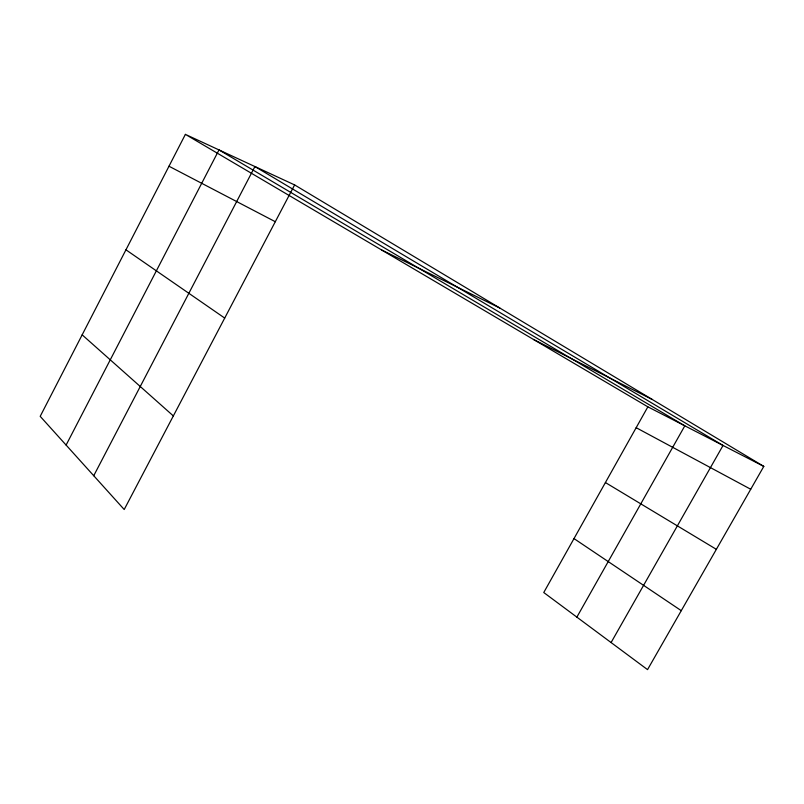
<?xml version="1.0" encoding="UTF-8"?>
<svg xmlns="http://www.w3.org/2000/svg" width="804" height="804" viewBox="0 0 804 804"><rect width="100%" height="100%" fill="white"/><g stroke="black" fill="none" stroke-linecap="round" stroke-linejoin="round"><path stroke-width="1.21" d="M185.392 134.368L40.2 416.341L124.208 509.515L294.616 184.92L185.392 134.368L647.863 406.834L763.8 466.4L647.542 669.631L543.755 592.528L647.863 406.834M66.109 445.074L219 149.916L684.817 425.829L576.87 617.13M93.736 475.727L254.918 166.549L723.037 445.456L611.09 642.547M381.759 250.054L499.776 308.002M533.444 339.429L652.175 399.437M168.991 166.227L275.3 221.713M636.175 427.698L750.725 489.254M294.616 184.92L763.8 466.4M605.412 482.551L716.364 549.333M573.996 538.59L681.279 610.668M125.947 249.813L224.708 318.082M82.169 334.846L173.342 415.919"/></g></svg>
